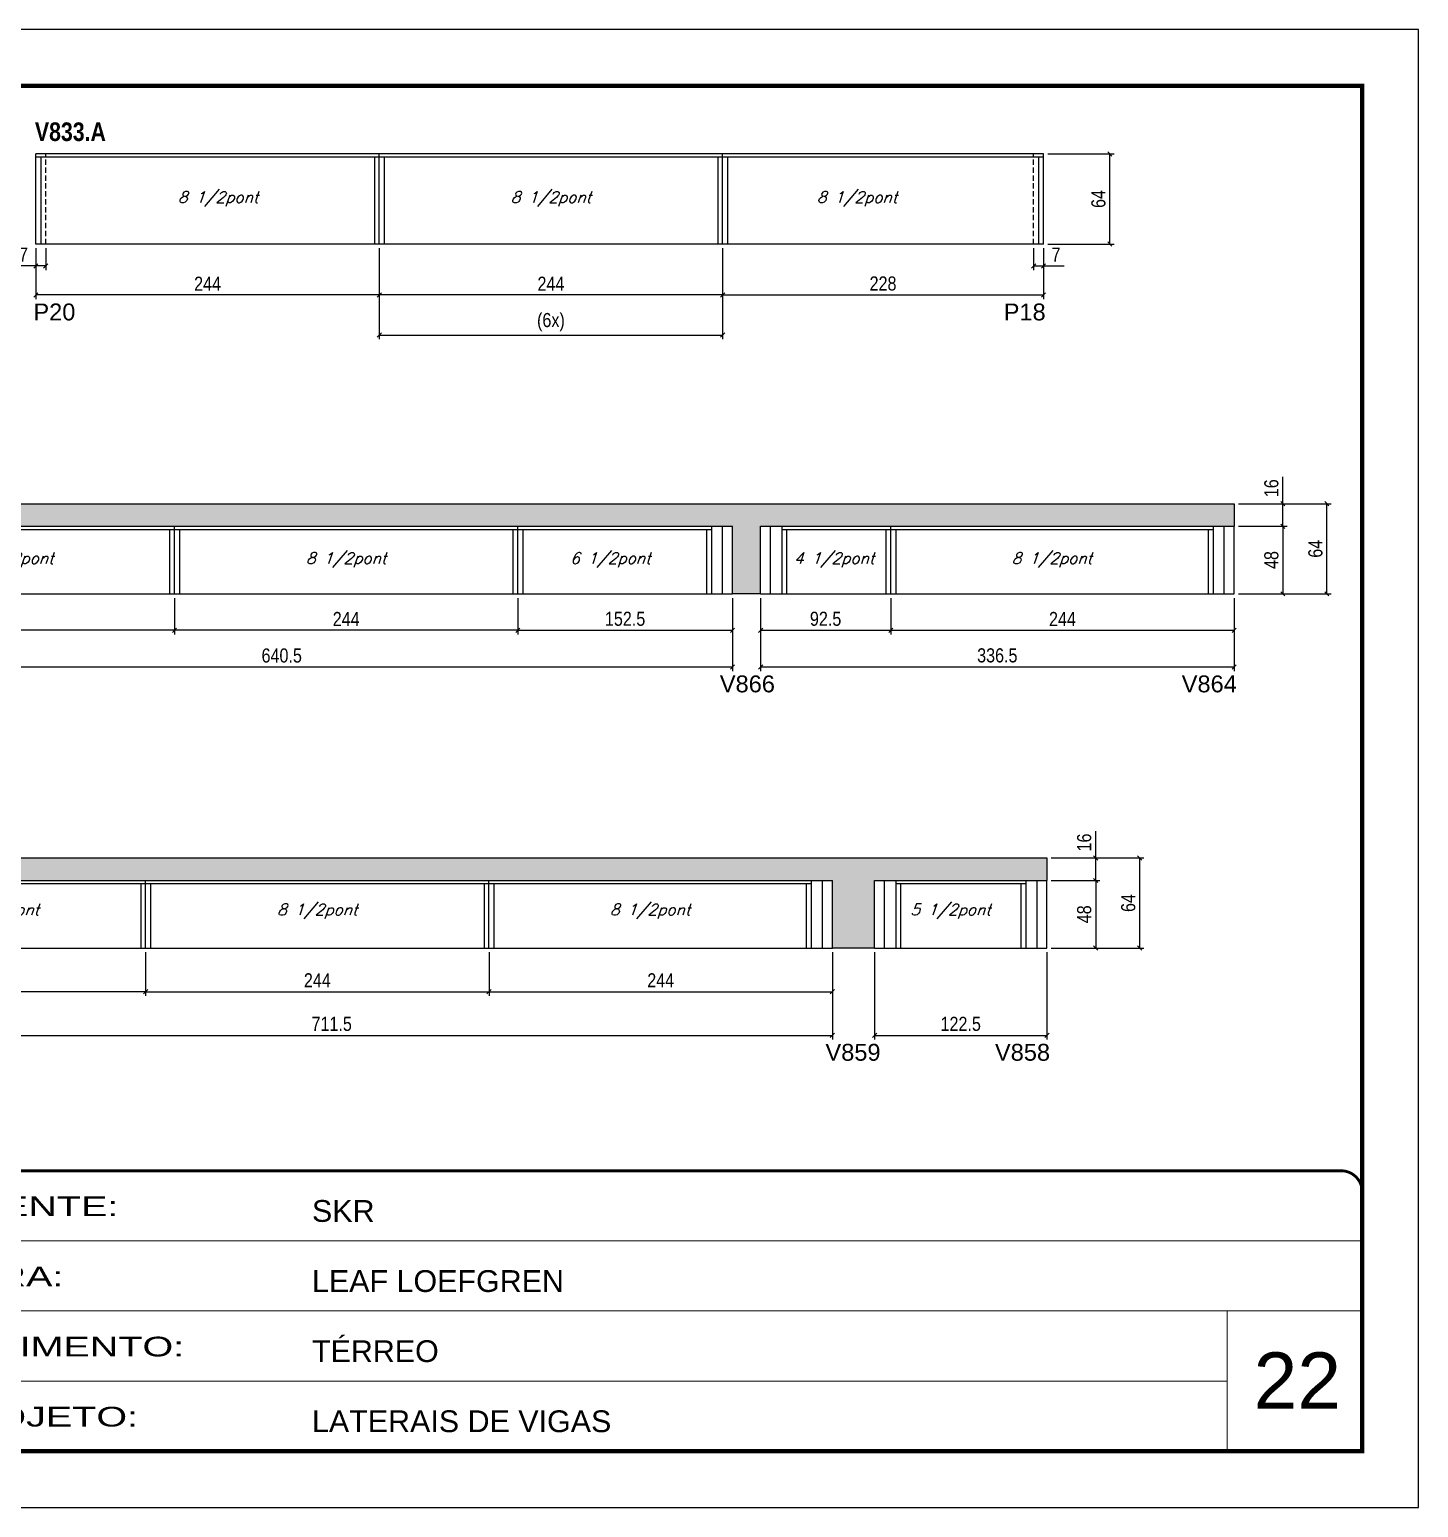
# Model space of a CAD drawing. Extents: x 3309 to 9590, y -2522 to 14608.
# Drawn here: x 5406 to 6393, y 7815 to 8865 of the extents above; entities that cross this region are included whole.
import ezdxf

# ---------------------------------------------------------------- set-up
doc = ezdxf.new("R2010")
doc.units = 0
for name, pattern in [('CONTINUO', [0]), ('DASHED', [0.75, 0.5, -0.25]), ('HIDDEN', [0.375, 0.25, -0.125])]:
    doc.linetypes.add(name, pattern=pattern)
for name, color, linetype in [('5', 5, 'Continuous'), ('COTA', 241, 'Continuous'), ('NOMENCLATURA', 7, 'Continuous'), ('Painéis', 200, 'Continuous'), ('SARR_2.2x7', 40, 'Continuous'), ('SARR_3.5x7', 81, 'Continuous'), ('texto', 7, 'Continuous')]:
    doc.layers.add(name, color=color, linetype=linetype)
for name, color, linetype, lineweight in [('CARIMBO', 255, 'Continuous', 9), ('Folhas', 255, 'Continuous', 9), ('SARRAFO DE PRESSAO', 251, 'DASHED', 9)]:
    doc.layers.add(name, color=color, linetype=linetype, lineweight=lineweight)
doc.layers.add('Laje_Perimetro', color=7, linetype='Continuous', plot=False)
doc.styles.add('ARIAL', font='arial.ttf')
doc.styles.add('COTA TECNICA', font='techl___.ttf', dxfattribs={"height": 10})
doc.styles.add('Romans', font='romans.shx')
doc.styles.get("Standard").update_dxf_attribs({"font": 'arial.ttf'})
doc.styles.add('TECNICA', font='techb___.ttf', dxfattribs={"height": 10})
doc.styles.add('Tecnologia', font='')
doc.styles.get('Tecnologia').set_extended_font_data('Forgotten Futurist')
doc.dimstyles.new('PAINEL', dxfattribs={"dimtxt": 10, "dimasz": 3, "dimexe": 3, "dimexo": 3, "dimgap": 3, "dimtad": 1, "dimdec": 1, "dimzin": 12, "dimdsep": 46, "dimtxsty": 'COTA TECNICA', "dimblk1": 'OBLIQUE', "dimblk2": 'OBLIQUE', "dimsah": 1, "dimcen": 0.9, "dimclrd": 4, "dimclre": 4, "dimclrt": 240, "dimadec": 1, "dimazin": 3, "dimtfac": 1, "dimtdec": 1, "dimtmove": 0, "dimatfit": 3, "dimfxl": 1, "dimtolj": 1, "dimtzin": 12, "dimarcsym": 0})

# ---------------------------------------------------------------- blocks, each defined once
blk = doc.blocks.new('9999999999')
at = {"color": 30, "linetype": 'CONTINUO'}
for p, q in [((98564.6, 34230.2), (98564.6, 34429.4)), ((98564.6, 34379.6), (99584, 34379.6)), ((98564.6, 34329.8), (99488, 34329.8)), ((99584, 34329.8), (99488, 34329.8)), ((99488, 34329.8), (99488, 34230.2)), ((98564.6, 34280), (99488, 34280))]:
    blk.add_line(p, q, dxfattribs=at)
at = {"color": 30, "linetype": 'CONTINUO', "const_width": 2}
blk.add_lwpolyline([(99584, 34230.2), (99584, 34414.4, 0.414214), (99569, 34429.4), (98229, 34429.4, 0.414214), (98214, 34414.4), (98214, 34245.2, 0.414214), (98229, 34230.2), (99584, 34230.2)], format="xyb", dxfattribs=at)
at = {"layer": 'Folhas'}
blk.add_lwpolyline([(98139, 34190.2), (99624, 34190.2), (99624, 35240.2), (98139, 35240.2)], close=True, dxfattribs=at)
at = {"layer": 'Folhas', "color": 30, "const_width": 3}
blk.add_lwpolyline([(98214, 34230.2), (99584, 34230.2), (99584, 35200.2), (98214, 35200.2)], close=True, dxfattribs=at)
at = {"color": 7, "linetype": 'Continuous', "ltscale": 5, "style": 'ARIAL'}
for s, height, p in [('SKR', 15.48, (98837.7, 34393.1)), ('LEAF LOEFGREN', 15.483, (98837.7, 34343.3)), ('TÉRREO', 15.48, (98837.7, 34293.5)), ('NOVA SISTEMAS CONSTRUTIVOS', 11.059, (98263.2, 34267.2)), ('LATERAIS DE VIGAS', 15.483, (98837.7, 34243.7))]:
    blk.add_text(s, height=height, dxfattribs=at).set_placement(p)
at = {"layer": 'Folhas', "color": 7, "style": 'Tecnologia', "width": 1.5}
for s, p in [('CLIENTE:', (98573.7, 34397.2)), ('OBRA:', (98573.7, 34347.3)), ('PAVIMENTO:', (98573.7, 34297.5)), ('PROJETO:', (98573.7, 34247.7))]:
    blk.add_text(s, height=14, dxfattribs=at).set_placement(p)
blk = doc.blocks.new('_Oblique')
at = {"color": 0, "linetype": 'ByBlock', "lineweight": -2}
blk.add_line((-0.5, -0.5), (0.5, 0.5), dxfattribs=at)
blk = doc.blocks.new('*D2093')
at = {"layer": 'COTA', "color": 4, "linetype": 'ByBlock', "lineweight": -2, "transparency": 16777216}
for p, q in [((5654.4, 8709.6), (5654.4, 8673.4)), ((5898.4, 8709.6), (5898.4, 8673.4)), ((5898.4, 8676.4), (5654.4, 8676.4))]:
    blk.add_line(p, q, dxfattribs=at)
at = {"layer": 'Defpoints', "color": 0, "linetype": 'ByBlock', "transparency": 16777216}
for p in [(5654.4, 8712.6), (5898.4, 8712.6), (5654.4, 8676.4)]:
    blk.add_point(p, dxfattribs=at)
at = {"layer": 'COTA', "color": 4, "linetype": 'ByBlock', "lineweight": -2, "transparency": 16777216, "xscale": 3, "yscale": 3, "zscale": 3, "rotation": 180}
blk.add_blockref('_Oblique', (5654.4, 8676.4), dxfattribs=at)
at = {"layer": 'COTA', "color": 4, "linetype": 'ByBlock', "lineweight": -2, "transparency": 16777216, "xscale": 3, "yscale": 3, "zscale": 3}
blk.add_blockref('_Oblique', (5898.4, 8676.4), dxfattribs=at)
at = {"layer": 'COTA', "color": 240, "linetype": 'ByBlock', "transparency": 16777216, "insert": (5776.4, 8684.4), "char_height": 10, "attachment_point": 5, "style": 'COTA TECNICA'}
blk.add_mtext('\\A1;244', dxfattribs=at)
blk = doc.blocks.new('*D2094')
at = {"layer": 'COTA', "color": 4, "linetype": 'ByBlock', "lineweight": -2, "transparency": 16777216}
for p, q in [((5410.4, 8709.6), (5410.4, 8673.4)), ((5654.4, 8709.6), (5654.4, 8673.4)), ((5654.4, 8676.4), (5410.4, 8676.4))]:
    blk.add_line(p, q, dxfattribs=at)
at = {"layer": 'Defpoints', "color": 0, "linetype": 'ByBlock', "transparency": 16777216}
for p in [(5410.4, 8712.6), (5654.4, 8712.6), (5410.4, 8676.4)]:
    blk.add_point(p, dxfattribs=at)
at = {"layer": 'COTA', "color": 4, "linetype": 'ByBlock', "lineweight": -2, "transparency": 16777216, "xscale": 3, "yscale": 3, "zscale": 3, "rotation": 180}
blk.add_blockref('_Oblique', (5410.4, 8676.4), dxfattribs=at)
at = {"layer": 'COTA', "color": 4, "linetype": 'ByBlock', "lineweight": -2, "transparency": 16777216, "xscale": 3, "yscale": 3, "zscale": 3}
blk.add_blockref('_Oblique', (5654.4, 8676.4), dxfattribs=at)
at = {"layer": 'COTA', "color": 240, "linetype": 'ByBlock', "transparency": 16777216, "insert": (5532.4, 8684.4), "char_height": 10, "attachment_point": 5, "style": 'COTA TECNICA'}
blk.add_mtext('\\A1;244', dxfattribs=at)
blk = doc.blocks.new('*D2095')
at = {"layer": 'COTA', "color": 4, "lineweight": -2, "transparency": 16777216}
for p, q in [((5898.4, 8709.6), (5898.4, 8673.4)), ((6126.4, 8709.6), (6126.4, 8673.4)), ((5898.4, 8676.4), (6126.4, 8676.4))]:
    blk.add_line(p, q, dxfattribs=at)
at = {"layer": 'Defpoints', "color": 0, "transparency": 16777216}
for p in [(5898.4, 8712.6), (6126.4, 8712.6), (6126.4, 8676.4)]:
    blk.add_point(p, dxfattribs=at)
at = {"layer": 'COTA', "color": 4, "lineweight": -2, "transparency": 16777216, "xscale": 3, "yscale": 3, "zscale": 3, "rotation": 180}
blk.add_blockref('_Oblique', (5898.4, 8676.4), dxfattribs=at)
at = {"layer": 'COTA', "color": 4, "lineweight": -2, "transparency": 16777216, "xscale": 3, "yscale": 3, "zscale": 3}
blk.add_blockref('_Oblique', (6126.4, 8676.4), dxfattribs=at)
at = {"layer": 'COTA', "color": 240, "transparency": 16777216, "insert": (6012.4, 8684.5), "char_height": 10, "attachment_point": 5, "style": 'COTA TECNICA'}
blk.add_mtext('\\A1;228', dxfattribs=at)
blk = doc.blocks.new('*D2096')
at = {"layer": 'COTA', "color": 4, "lineweight": -2, "transparency": 16777216}
for p, q in [((6129.4, 8776.6), (6176.6, 8776.6)), ((6173.6, 8712.6), (6173.6, 8776.6)), ((6129.4, 8712.6), (6176.6, 8712.6))]:
    blk.add_line(p, q, dxfattribs=at)
at = {"layer": 'Defpoints', "color": 0, "transparency": 16777216}
for p in [(6126.4, 8776.6), (6173.6, 8776.6), (6126.4, 8712.6)]:
    blk.add_point(p, dxfattribs=at)
at = {"layer": 'COTA', "color": 4, "lineweight": -2, "transparency": 16777216, "xscale": 3, "yscale": 3, "zscale": 3}
for p, rotation in [((6173.6, 8776.6), 90), ((6173.6, 8712.6), 270)]:
    blk.add_blockref('_Oblique', p, dxfattribs=dict(at, rotation=rotation))
at = {"layer": 'COTA', "color": 240, "transparency": 16777216, "insert": (6165.5, 8744.6), "char_height": 10, "attachment_point": 5, "rotation": 90, "style": 'COTA TECNICA'}
blk.add_mtext('\\A1;64', dxfattribs=at)
blk = doc.blocks.new('*D2097')
at = {"layer": 'COTA', "color": 4, "lineweight": -2, "transparency": 16777216}
for p, q in [((5654.4, 8709.6), (5654.4, 8644.9)), ((5898.4, 8709.6), (5898.4, 8644.9)), ((5654.4, 8647.9), (5898.4, 8647.9))]:
    blk.add_line(p, q, dxfattribs=at)
at = {"layer": 'Defpoints', "color": 0, "transparency": 16777216}
for p in [(5654.4, 8712.6), (5898.4, 8712.6), (5898.4, 8647.9)]:
    blk.add_point(p, dxfattribs=at)
at = {"layer": 'COTA', "color": 4, "lineweight": -2, "transparency": 16777216, "xscale": 3, "yscale": 3, "zscale": 3, "rotation": 180}
blk.add_blockref('_Oblique', (5654.4, 8647.9), dxfattribs=at)
at = {"layer": 'COTA', "color": 4, "lineweight": -2, "transparency": 16777216, "xscale": 3, "yscale": 3, "zscale": 3}
blk.add_blockref('_Oblique', (5898.4, 8647.9), dxfattribs=at)
at = {"layer": 'COTA', "color": 240, "transparency": 16777216, "insert": (5776.4, 8657.1), "char_height": 10, "attachment_point": 5, "style": 'COTA TECNICA'}
blk.add_mtext('\\A1;(6x)', dxfattribs=at)
blk = doc.blocks.new('*D2099')
at = {"layer": 'COTA', "color": 4, "linetype": 'ByBlock', "lineweight": -2, "transparency": 16777216}
for p, q in [((5925.4, 8461.1), (5925.4, 8435.2)), ((6017.9, 8461.1), (6017.9, 8435.2)), ((5925.4, 8438.2), (6017.9, 8438.2))]:
    blk.add_line(p, q, dxfattribs=at)
at = {"layer": 'Defpoints', "color": 0, "linetype": 'ByBlock', "transparency": 16777216}
for p in [(5925.4, 8464.1), (6017.9, 8464.1), (6017.9, 8438.2)]:
    blk.add_point(p, dxfattribs=at)
at = {"layer": 'COTA', "color": 4, "linetype": 'ByBlock', "lineweight": -2, "transparency": 16777216, "xscale": 3, "yscale": 3, "zscale": 3, "rotation": 180}
blk.add_blockref('_Oblique', (5925.4, 8438.2), dxfattribs=at)
at = {"layer": 'COTA', "color": 4, "linetype": 'ByBlock', "lineweight": -2, "transparency": 16777216, "xscale": 3, "yscale": 3, "zscale": 3}
blk.add_blockref('_Oblique', (6017.9, 8438.2), dxfattribs=at)
at = {"layer": 'COTA', "color": 240, "linetype": 'ByBlock', "transparency": 16777216, "insert": (5971.6, 8446.3), "char_height": 10, "attachment_point": 5, "style": 'COTA TECNICA'}
blk.add_mtext('\\A1;92.5', dxfattribs=at)
blk = doc.blocks.new('*D2100')
at = {"layer": 'COTA', "color": 4, "linetype": 'ByBlock', "lineweight": -2, "transparency": 16777216}
for p, q in [((6017.9, 8461.1), (6017.9, 8435.2)), ((6261.9, 8461.1), (6261.9, 8435.2)), ((6017.9, 8438.2), (6261.9, 8438.2))]:
    blk.add_line(p, q, dxfattribs=at)
at = {"layer": 'Defpoints', "color": 0, "linetype": 'ByBlock', "transparency": 16777216}
for p in [(6017.9, 8464.1), (6261.9, 8464.1), (6261.9, 8438.2)]:
    blk.add_point(p, dxfattribs=at)
at = {"layer": 'COTA', "color": 4, "linetype": 'ByBlock', "lineweight": -2, "transparency": 16777216, "xscale": 3, "yscale": 3, "zscale": 3, "rotation": 180}
blk.add_blockref('_Oblique', (6017.9, 8438.2), dxfattribs=at)
at = {"layer": 'COTA', "color": 4, "linetype": 'ByBlock', "lineweight": -2, "transparency": 16777216, "xscale": 3, "yscale": 3, "zscale": 3}
blk.add_blockref('_Oblique', (6261.9, 8438.2), dxfattribs=at)
at = {"layer": 'COTA', "color": 240, "linetype": 'ByBlock', "transparency": 16777216, "insert": (6139.9, 8446.2), "char_height": 10, "attachment_point": 5, "style": 'COTA TECNICA'}
blk.add_mtext('\\A1;244', dxfattribs=at)
blk = doc.blocks.new('*D2110')
at = {"layer": 'COTA', "color": 4, "linetype": 'ByBlock', "lineweight": -2, "transparency": 16777216}
for p, q in [((5925.4, 8461.1), (5925.4, 8409.1)), ((6261.9, 8461.1), (6261.9, 8409.1)), ((5925.4, 8412.1), (6261.9, 8412.1))]:
    blk.add_line(p, q, dxfattribs=at)
at = {"layer": 'Defpoints', "color": 0, "linetype": 'ByBlock', "transparency": 16777216}
for p in [(5925.4, 8464.1), (6261.9, 8464.1), (6261.9, 8412.1)]:
    blk.add_point(p, dxfattribs=at)
at = {"layer": 'COTA', "color": 4, "linetype": 'ByBlock', "lineweight": -2, "transparency": 16777216, "xscale": 3, "yscale": 3, "zscale": 3, "rotation": 180}
blk.add_blockref('_Oblique', (5925.4, 8412.1), dxfattribs=at)
at = {"layer": 'COTA', "color": 4, "linetype": 'ByBlock', "lineweight": -2, "transparency": 16777216, "xscale": 3, "yscale": 3, "zscale": 3}
blk.add_blockref('_Oblique', (6261.9, 8412.1), dxfattribs=at)
at = {"layer": 'COTA', "color": 240, "linetype": 'ByBlock', "transparency": 16777216, "insert": (6093.6, 8420.3), "char_height": 10, "attachment_point": 5, "style": 'COTA TECNICA'}
blk.add_mtext('\\A1;336.5', dxfattribs=at)
blk = doc.blocks.new('*D2101')
at = {"layer": 'COTA', "color": 4, "linetype": 'ByBlock', "lineweight": -2, "transparency": 16777216}
for p, q in [((5752.9, 8461.1), (5752.9, 8435.2)), ((5905.4, 8461.1), (5905.4, 8435.2)), ((5752.9, 8438.2), (5905.4, 8438.2))]:
    blk.add_line(p, q, dxfattribs=at)
at = {"layer": 'Defpoints', "color": 0, "linetype": 'ByBlock', "transparency": 16777216}
for p in [(5752.9, 8464.1), (5905.4, 8464.1), (5905.4, 8438.2)]:
    blk.add_point(p, dxfattribs=at)
at = {"layer": 'COTA', "color": 4, "linetype": 'ByBlock', "lineweight": -2, "transparency": 16777216, "xscale": 3, "yscale": 3, "zscale": 3, "rotation": 180}
blk.add_blockref('_Oblique', (5752.9, 8438.2), dxfattribs=at)
at = {"layer": 'COTA', "color": 4, "linetype": 'ByBlock', "lineweight": -2, "transparency": 16777216, "xscale": 3, "yscale": 3, "zscale": 3}
blk.add_blockref('_Oblique', (5905.4, 8438.2), dxfattribs=at)
at = {"layer": 'COTA', "color": 240, "linetype": 'ByBlock', "transparency": 16777216, "insert": (5829.1, 8446.3), "char_height": 10, "attachment_point": 5, "style": 'COTA TECNICA'}
blk.add_mtext('\\A1;152.5', dxfattribs=at)
blk = doc.blocks.new('*D2105')
at = {"layer": 'COTA', "color": 4, "linetype": 'ByBlock', "lineweight": -2, "transparency": 16777216}
for p, q in [((5264.9, 8461.1), (5264.9, 8409.1)), ((5905.4, 8461.1), (5905.4, 8409.1)), ((5264.9, 8412.1), (5905.4, 8412.1))]:
    blk.add_line(p, q, dxfattribs=at)
at = {"layer": 'Defpoints', "color": 0, "linetype": 'ByBlock', "transparency": 16777216}
for p in [(5264.9, 8464.1), (5905.4, 8464.1), (5905.4, 8412.1)]:
    blk.add_point(p, dxfattribs=at)
at = {"layer": 'COTA', "color": 4, "linetype": 'ByBlock', "lineweight": -2, "transparency": 16777216, "xscale": 3, "yscale": 3, "zscale": 3, "rotation": 180}
blk.add_blockref('_Oblique', (5264.9, 8412.1), dxfattribs=at)
at = {"layer": 'COTA', "color": 4, "linetype": 'ByBlock', "lineweight": -2, "transparency": 16777216, "xscale": 3, "yscale": 3, "zscale": 3}
blk.add_blockref('_Oblique', (5905.4, 8412.1), dxfattribs=at)
at = {"layer": 'COTA', "color": 240, "linetype": 'ByBlock', "transparency": 16777216, "insert": (5585.1, 8420.2), "char_height": 10, "attachment_point": 5, "style": 'COTA TECNICA'}
blk.add_mtext('\\A1;640.5', dxfattribs=at)
blk = doc.blocks.new('*D2098')
at = {"layer": 'COTA', "color": 4, "lineweight": -2, "transparency": 16777216}
for p, q in [((5508.9, 8461.1), (5508.9, 8435.2)), ((5752.9, 8461.1), (5752.9, 8435.2)), ((5752.9, 8438.2), (5508.9, 8438.2))]:
    blk.add_line(p, q, dxfattribs=at)
at = {"layer": 'Defpoints', "color": 0, "transparency": 16777216}
for p in [(5508.9, 8464.1, 0), (5752.9, 8464.1, 0), (5508.9, 8438.2)]:
    blk.add_point(p, dxfattribs=at)
at = {"layer": 'COTA', "color": 4, "lineweight": -2, "transparency": 16777216, "xscale": 3, "yscale": 3, "zscale": 3, "rotation": 180}
blk.add_blockref('_Oblique', (5508.9, 8438.2), dxfattribs=at)
at = {"layer": 'COTA', "color": 4, "lineweight": -2, "transparency": 16777216, "xscale": 3, "yscale": 3, "zscale": 3}
blk.add_blockref('_Oblique', (5752.9, 8438.2), dxfattribs=at)
at = {"layer": 'COTA', "color": 240, "transparency": 16777216, "insert": (5630.9, 8446.2), "char_height": 10, "attachment_point": 5, "style": 'COTA TECNICA'}
blk.add_mtext('\\A1;244', dxfattribs=at)
blk = doc.blocks.new('*D2106')
at = {"layer": 'COTA', "color": 4, "lineweight": -2, "transparency": 16777216}
for p, q in [((5264.9, 8461.1), (5264.9, 8435.2)), ((5508.9, 8461.1), (5508.9, 8435.2)), ((5508.9, 8438.2), (5264.9, 8438.2))]:
    blk.add_line(p, q, dxfattribs=at)
at = {"layer": 'Defpoints', "color": 0, "transparency": 16777216}
for p in [(5264.9, 8464.1, 0), (5508.9, 8464.1, 0), (5264.9, 8438.2)]:
    blk.add_point(p, dxfattribs=at)
at = {"layer": 'COTA', "color": 4, "lineweight": -2, "transparency": 16777216, "xscale": 3, "yscale": 3, "zscale": 3, "rotation": 180}
blk.add_blockref('_Oblique', (5264.9, 8438.2), dxfattribs=at)
at = {"layer": 'COTA', "color": 4, "lineweight": -2, "transparency": 16777216, "xscale": 3, "yscale": 3, "zscale": 3}
blk.add_blockref('_Oblique', (5508.9, 8438.2), dxfattribs=at)
at = {"layer": 'COTA', "color": 240, "transparency": 16777216, "insert": (5386.9, 8446.2), "char_height": 10, "attachment_point": 5, "style": 'COTA TECNICA'}
blk.add_mtext('\\A1;244', dxfattribs=at)
blk = doc.blocks.new('*D2111')
at = {"layer": 'COTA', "color": 4, "linetype": 'ByBlock', "lineweight": -2, "transparency": 16777216}
for p, q in [((6006.4, 8209.4), (6006.4, 8147.4)), ((6128.9, 8209.4), (6128.9, 8147.4)), ((6006.4, 8150.4), (6128.9, 8150.4))]:
    blk.add_line(p, q, dxfattribs=at)
at = {"layer": 'Defpoints', "color": 0, "linetype": 'ByBlock', "transparency": 16777216}
for p in [(6006.4, 8212.4), (6128.9, 8212.4), (6128.9, 8150.4)]:
    blk.add_point(p, dxfattribs=at)
at = {"layer": 'COTA', "color": 4, "linetype": 'ByBlock', "lineweight": -2, "transparency": 16777216, "xscale": 3, "yscale": 3, "zscale": 3, "rotation": 180}
blk.add_blockref('_Oblique', (6006.4, 8150.4), dxfattribs=at)
at = {"layer": 'COTA', "color": 4, "linetype": 'ByBlock', "lineweight": -2, "transparency": 16777216, "xscale": 3, "yscale": 3, "zscale": 3}
blk.add_blockref('_Oblique', (6128.9, 8150.4), dxfattribs=at)
at = {"layer": 'COTA', "color": 240, "linetype": 'ByBlock', "transparency": 16777216, "insert": (6067.6, 8158.5), "char_height": 10, "attachment_point": 5, "style": 'COTA TECNICA'}
blk.add_mtext('\\A1;122.5', dxfattribs=at)
blk = doc.blocks.new('*D2102')
at = {"layer": 'COTA', "color": 4, "linetype": 'ByBlock', "lineweight": -2, "transparency": 16777216}
for p, q in [((5488.4, 8209.4), (5488.4, 8178.4)), ((5732.4, 8209.4), (5732.4, 8178.4)), ((5488.4, 8181.4), (5732.4, 8181.4))]:
    blk.add_line(p, q, dxfattribs=at)
at = {"layer": 'Defpoints', "color": 0, "linetype": 'ByBlock', "transparency": 16777216}
for p in [(5488.4, 8212.4), (5732.4, 8212.4), (5732.4, 8181.4)]:
    blk.add_point(p, dxfattribs=at)
at = {"layer": 'COTA', "color": 4, "linetype": 'ByBlock', "lineweight": -2, "transparency": 16777216, "xscale": 3, "yscale": 3, "zscale": 3, "rotation": 180}
blk.add_blockref('_Oblique', (5488.4, 8181.4), dxfattribs=at)
at = {"layer": 'COTA', "color": 4, "linetype": 'ByBlock', "lineweight": -2, "transparency": 16777216, "xscale": 3, "yscale": 3, "zscale": 3}
blk.add_blockref('_Oblique', (5732.4, 8181.4), dxfattribs=at)
at = {"layer": 'COTA', "color": 240, "linetype": 'ByBlock', "transparency": 16777216, "insert": (5610.4, 8189.5), "char_height": 10, "attachment_point": 5, "style": 'COTA TECNICA'}
blk.add_mtext('\\A1;244', dxfattribs=at)
blk = doc.blocks.new('*D2103')
at = {"layer": 'COTA', "color": 4, "linetype": 'ByBlock', "lineweight": -2, "transparency": 16777216}
for p, q in [((5732.4, 8209.4), (5732.4, 8178.4)), ((5976.4, 8209.4), (5976.4, 8178.4)), ((5732.4, 8181.4), (5976.4, 8181.4))]:
    blk.add_line(p, q, dxfattribs=at)
at = {"layer": 'Defpoints', "color": 0, "linetype": 'ByBlock', "transparency": 16777216}
for p in [(5732.4, 8212.4), (5976.4, 8212.4), (5976.4, 8181.4)]:
    blk.add_point(p, dxfattribs=at)
at = {"layer": 'COTA', "color": 4, "linetype": 'ByBlock', "lineweight": -2, "transparency": 16777216, "xscale": 3, "yscale": 3, "zscale": 3, "rotation": 180}
blk.add_blockref('_Oblique', (5732.4, 8181.4), dxfattribs=at)
at = {"layer": 'COTA', "color": 4, "linetype": 'ByBlock', "lineweight": -2, "transparency": 16777216, "xscale": 3, "yscale": 3, "zscale": 3}
blk.add_blockref('_Oblique', (5976.4, 8181.4), dxfattribs=at)
at = {"layer": 'COTA', "color": 240, "linetype": 'ByBlock', "transparency": 16777216, "insert": (5854.4, 8189.5), "char_height": 10, "attachment_point": 5, "style": 'COTA TECNICA'}
blk.add_mtext('\\A1;244', dxfattribs=at)
blk = doc.blocks.new('*D2112')
at = {"layer": 'COTA', "color": 4, "linetype": 'ByBlock', "lineweight": -2, "transparency": 16777216}
for p, q in [((5264.9, 8209.4), (5264.9, 8147.4)), ((5976.4, 8209.4), (5976.4, 8147.4)), ((5264.9, 8150.4), (5976.4, 8150.4))]:
    blk.add_line(p, q, dxfattribs=at)
at = {"layer": 'Defpoints', "color": 0, "linetype": 'ByBlock', "transparency": 16777216}
for p in [(5264.9, 8212.4), (5976.4, 8212.4), (5976.4, 8150.4)]:
    blk.add_point(p, dxfattribs=at)
at = {"layer": 'COTA', "color": 4, "linetype": 'ByBlock', "lineweight": -2, "transparency": 16777216, "xscale": 3, "yscale": 3, "zscale": 3, "rotation": 180}
blk.add_blockref('_Oblique', (5264.9, 8150.4), dxfattribs=at)
at = {"layer": 'COTA', "color": 4, "linetype": 'ByBlock', "lineweight": -2, "transparency": 16777216, "xscale": 3, "yscale": 3, "zscale": 3}
blk.add_blockref('_Oblique', (5976.4, 8150.4), dxfattribs=at)
at = {"layer": 'COTA', "color": 240, "linetype": 'ByBlock', "transparency": 16777216, "insert": (5620.6, 8158.5), "char_height": 10, "attachment_point": 5, "style": 'COTA TECNICA'}
blk.add_mtext('\\A1;711.5', dxfattribs=at)
blk = doc.blocks.new('*D2104')
at = {"layer": 'COTA', "color": 4, "lineweight": -2, "transparency": 16777216}
for p, q in [((5264.9, 8209.4), (5264.9, 8178.4)), ((5488.4, 8209.4), (5488.4, 8178.4)), ((5488.4, 8181.4), (5264.9, 8181.4))]:
    blk.add_line(p, q, dxfattribs=at)
at = {"layer": 'Defpoints', "color": 0, "transparency": 16777216}
for p in [(5264.9, 8212.4, 0), (5488.4, 8212.4, 0), (5264.9, 8181.4)]:
    blk.add_point(p, dxfattribs=at)
at = {"layer": 'COTA', "color": 4, "lineweight": -2, "transparency": 16777216, "xscale": 3, "yscale": 3, "zscale": 3, "rotation": 180}
blk.add_blockref('_Oblique', (5264.9, 8181.4), dxfattribs=at)
at = {"layer": 'COTA', "color": 4, "lineweight": -2, "transparency": 16777216, "xscale": 3, "yscale": 3, "zscale": 3}
blk.add_blockref('_Oblique', (5488.4, 8181.4), dxfattribs=at)
at = {"layer": 'COTA', "color": 240, "transparency": 16777216, "insert": (5376.6, 8189.6), "char_height": 10, "attachment_point": 5, "style": 'COTA TECNICA'}
blk.add_mtext('\\A1;223.5', dxfattribs=at)
blk = doc.blocks.new('*D2107')
at = {"layer": 'COTA', "color": 4, "lineweight": -2, "transparency": 16777216}
for p, q in [((6131.9, 8260.4), (6166.5, 8260.4)), ((6163.5, 8260.4), (6163.5, 8212.4)), ((6131.9, 8212.4), (6166.5, 8212.4))]:
    blk.add_line(p, q, dxfattribs=at)
at = {"layer": 'Defpoints', "color": 0, "transparency": 16777216}
for p in [(6128.9, 8260.4, 0), (6128.9, 8212.4, 0), (6163.5, 8212.4)]:
    blk.add_point(p, dxfattribs=at)
at = {"layer": 'COTA', "color": 4, "lineweight": -2, "transparency": 16777216, "xscale": 3, "yscale": 3, "zscale": 3}
for p, rotation in [((6163.5, 8260.4), 90), ((6163.5, 8212.4), 270)]:
    blk.add_blockref('_Oblique', p, dxfattribs=dict(at, rotation=rotation))
at = {"layer": 'COTA', "color": 240, "transparency": 16777216, "insert": (6155.4, 8236.4), "char_height": 10, "attachment_point": 5, "rotation": 90, "style": 'COTA TECNICA'}
blk.add_mtext('\\A1;48', dxfattribs=at)
blk = doc.blocks.new('*D2108')
at = {"layer": 'COTA', "color": 4, "lineweight": -2, "transparency": 16777216}
for p, q in [((6131.9, 8276.4), (6197.8, 8276.4)), ((6194.8, 8212.4), (6194.8, 8276.4)), ((6131.9, 8212.4), (6197.8, 8212.4))]:
    blk.add_line(p, q, dxfattribs=at)
at = {"layer": 'Defpoints', "color": 0, "transparency": 16777216}
for p in [(6128.9, 8276.4), (6194.8, 8276.4), (6128.9, 8212.4)]:
    blk.add_point(p, dxfattribs=at)
at = {"layer": 'COTA', "color": 4, "lineweight": -2, "transparency": 16777216, "xscale": 3, "yscale": 3, "zscale": 3}
for p, rotation in [((6194.8, 8276.4), 90), ((6194.8, 8212.4), 270)]:
    blk.add_blockref('_Oblique', p, dxfattribs=dict(at, rotation=rotation))
at = {"layer": 'COTA', "color": 240, "transparency": 16777216, "insert": (6186.7, 8244.4), "char_height": 10, "attachment_point": 5, "rotation": 90, "style": 'COTA TECNICA'}
blk.add_mtext('\\A1;64', dxfattribs=at)
blk = doc.blocks.new('*D2109')
at = {"layer": 'COTA', "color": 4, "lineweight": -2, "transparency": 16777216}
for p, q in [((6163.5, 8276.4), (6163.5, 8295.4)), ((6131.9, 8276.4), (6166.5, 8276.4)), ((6163.5, 8260.4), (6163.5, 8276.4)), ((6131.9, 8260.4), (6166.5, 8260.4))]:
    blk.add_line(p, q, dxfattribs=at)
at = {"layer": 'Defpoints', "color": 0, "transparency": 16777216}
for p in [(6128.9, 8276.4), (6163.5, 8276.4), (6128.9, 8260.4)]:
    blk.add_point(p, dxfattribs=at)
at = {"layer": 'COTA', "color": 4, "lineweight": -2, "transparency": 16777216, "xscale": 3, "yscale": 3, "zscale": 3}
for p, rotation in [((6163.5, 8276.4), 90), ((6163.5, 8260.4), 270)]:
    blk.add_blockref('_Oblique', p, dxfattribs=dict(at, rotation=rotation))
at = {"layer": 'COTA', "color": 240, "transparency": 16777216, "insert": (6155.4, 8287.4), "char_height": 10, "attachment_point": 5, "rotation": 90, "style": 'COTA TECNICA'}
blk.add_mtext('\\A1;16', dxfattribs=at)
blk = doc.blocks.new('*D2113')
at = {"layer": 'COTA', "color": 4, "lineweight": -2, "transparency": 16777216}
for p, q in [((6264.9, 8512.1), (6299.5, 8512.1)), ((6296.5, 8512.1), (6296.5, 8464.1)), ((6264.9, 8464.1), (6299.5, 8464.1))]:
    blk.add_line(p, q, dxfattribs=at)
at = {"layer": 'Defpoints', "color": 0, "transparency": 16777216}
for p in [(6261.9, 8512.1, 0), (6261.9, 8464.1, 0), (6296.5, 8464.1)]:
    blk.add_point(p, dxfattribs=at)
at = {"layer": 'COTA', "color": 4, "lineweight": -2, "transparency": 16777216, "xscale": 3, "yscale": 3, "zscale": 3}
for p, rotation in [((6296.5, 8512.1), 90), ((6296.5, 8464.1), 270)]:
    blk.add_blockref('_Oblique', p, dxfattribs=dict(at, rotation=rotation))
at = {"layer": 'COTA', "color": 240, "transparency": 16777216, "insert": (6288.4, 8488.1), "char_height": 10, "attachment_point": 5, "rotation": 90, "style": 'COTA TECNICA'}
blk.add_mtext('\\A1;48', dxfattribs=at)
blk = doc.blocks.new('*D2114')
at = {"layer": 'COTA', "color": 4, "lineweight": -2, "transparency": 16777216}
for p, q in [((6264.9, 8528.1), (6330.8, 8528.1)), ((6327.8, 8464.1), (6327.8, 8528.1)), ((6264.9, 8464.1), (6330.8, 8464.1))]:
    blk.add_line(p, q, dxfattribs=at)
at = {"layer": 'Defpoints', "color": 0, "transparency": 16777216}
for p in [(6261.9, 8528.1), (6327.8, 8528.1), (6261.9, 8464.1)]:
    blk.add_point(p, dxfattribs=at)
at = {"layer": 'COTA', "color": 4, "lineweight": -2, "transparency": 16777216, "xscale": 3, "yscale": 3, "zscale": 3}
for p, rotation in [((6327.8, 8528.1), 90), ((6327.8, 8464.1), 270)]:
    blk.add_blockref('_Oblique', p, dxfattribs=dict(at, rotation=rotation))
at = {"layer": 'COTA', "color": 240, "transparency": 16777216, "insert": (6319.7, 8496.1), "char_height": 10, "attachment_point": 5, "rotation": 90, "style": 'COTA TECNICA'}
blk.add_mtext('\\A1;64', dxfattribs=at)
blk = doc.blocks.new('*D2115')
at = {"layer": 'COTA', "color": 4, "lineweight": -2, "transparency": 16777216}
for p, q in [((6296.5, 8528.1), (6296.5, 8547.1)), ((6264.9, 8528.1), (6299.5, 8528.1)), ((6296.5, 8512.1), (6296.5, 8528.1)), ((6264.9, 8512.1), (6299.5, 8512.1))]:
    blk.add_line(p, q, dxfattribs=at)
at = {"layer": 'Defpoints', "color": 0, "transparency": 16777216}
for p in [(6261.9, 8528.1), (6296.5, 8528.1), (6261.9, 8512.1)]:
    blk.add_point(p, dxfattribs=at)
at = {"layer": 'COTA', "color": 4, "lineweight": -2, "transparency": 16777216, "xscale": 3, "yscale": 3, "zscale": 3}
for p, rotation in [((6296.5, 8528.1), 90), ((6296.5, 8512.1), 270)]:
    blk.add_blockref('_Oblique', p, dxfattribs=dict(at, rotation=rotation))
at = {"layer": 'COTA', "color": 240, "transparency": 16777216, "insert": (6288.4, 8539.1), "char_height": 10, "attachment_point": 5, "rotation": 90, "style": 'COTA TECNICA'}
blk.add_mtext('\\A1;16', dxfattribs=at)
blk = doc.blocks.new('*D2374')
at = {"layer": 'COTA', "color": 4, "lineweight": -2, "transparency": 16777216}
for p, q in [((5410.4, 8709.6), (5410.4, 8694)), ((5417.4, 8709.6), (5417.4, 8694)), ((5410.4, 8697), (5395.7, 8697)), ((5417.4, 8697), (5410.4, 8697))]:
    blk.add_line(p, q, dxfattribs=at)
at = {"layer": 'Defpoints', "color": 0, "transparency": 16777216}
for p in [(5410.4, 8712.6), (5417.4, 8712.6), (5410.4, 8697)]:
    blk.add_point(p, dxfattribs=at)
at = {"layer": 'COTA', "color": 4, "lineweight": -2, "transparency": 16777216, "xscale": 3, "yscale": 3, "zscale": 3, "rotation": 180}
blk.add_blockref('_Oblique', (5410.4, 8697), dxfattribs=at)
at = {"layer": 'COTA', "color": 4, "lineweight": -2, "transparency": 16777216, "xscale": 3, "yscale": 3, "zscale": 3}
blk.add_blockref('_Oblique', (5417.4, 8697), dxfattribs=at)
at = {"layer": 'COTA', "color": 240, "transparency": 16777216, "insert": (5401.6, 8705.1), "char_height": 10, "attachment_point": 5, "style": 'COTA TECNICA'}
blk.add_mtext('\\A1;7', dxfattribs=at)
blk = doc.blocks.new('*D2375')
at = {"layer": 'COTA', "color": 4, "lineweight": -2, "transparency": 16777216}
for p, q in [((6119.4, 8709.6), (6119.4, 8694)), ((6126.4, 8709.6), (6126.4, 8694)), ((6119.4, 8697), (6126.4, 8697)), ((6126.4, 8697), (6141.2, 8697))]:
    blk.add_line(p, q, dxfattribs=at)
at = {"layer": 'Defpoints', "color": 0, "transparency": 16777216}
for p in [(6119.4, 8712.6), (6126.4, 8712.6), (6126.4, 8697)]:
    blk.add_point(p, dxfattribs=at)
at = {"layer": 'COTA', "color": 4, "lineweight": -2, "transparency": 16777216, "xscale": 3, "yscale": 3, "zscale": 3, "rotation": 180}
blk.add_blockref('_Oblique', (6119.4, 8697), dxfattribs=at)
at = {"layer": 'COTA', "color": 4, "lineweight": -2, "transparency": 16777216, "xscale": 3, "yscale": 3, "zscale": 3}
blk.add_blockref('_Oblique', (6126.4, 8697), dxfattribs=at)
at = {"layer": 'COTA', "color": 240, "transparency": 16777216, "insert": (6135.3, 8705.1), "char_height": 10, "attachment_point": 5, "style": 'COTA TECNICA'}
blk.add_mtext('\\A1;7', dxfattribs=at)

msp = doc.modelspace()

# ---------------------------------------------------------------- hatches: boundary and pattern name
at = {"layer": 'COTA'}
h = msp.add_hatch(dxfattribs=at)
h.set_pattern_fill('AR-CONC', color=256, scale=0.03)
h.set_pattern_definition([(50, (1523.487, -40.331), (5.46554, -0.4781726), [0.5715, -6.2865]), (355, (1523.487, -40.331), (-1.0573026, 5.7317054), [0.4572, -5.0292175]), (100.451445, (1523.9426, -40.371), (4.4082374, 5.2535326), [0.4857003, -5.3427073]), (46.1842, (1523.487, -38.807), (8.132371, -1.26127), [0.85725, -9.42975]), (96.63556, (1524.165, -38.912), (7.122124, 7.422784), [0.728551, -8.014068]), (351.18415, (1523.487, -38.807), (7.122124, 7.422784), [0.685799, -7.543792]), (21, (1524.249, -39.188), (4.5484317, -3.067956), [0.5715, -6.2865]), (326, (1524.249, -39.188), (1.854061, 5.525639), [0.4572, -5.0292]), (71.451445, (1524.628, -39.4437), (6.4024926, 2.457683), [0.4857003, -5.342698]), (37.5, (1523.4871, -40.331), (0.0926581, 2.53665117), [0, -4.96824, 0, -5.1054, 0, -5.04825]), (7.5, (1523.4871, -40.331), (2.0045899, 3.00541724), [0, -2.91084, 0, -4.85394, 0, -1.92405]), (327.5, (1521.7879, -40.331), (4.06771786, -0.1718623), [0, -1.905, 0, -5.9436, 0, -7.8867]), (317.5, (1521.026, -40.331), (4.4438754, 0.7627947), [0, -2.4765, 0, -3.94716, 0, -5.6007])])
h.paths.add_polyline_path([(5905.39, 8464.09), (5925.39, 8464.09), (5925.39, 8512.09), (6261.89, 8512.09), (6261.89, 8528.09), (5264.89, 8528.09), (5264.89, 8512.09), (5905.39, 8512.09)])
h = msp.add_hatch(dxfattribs=at)
h.set_pattern_fill('AR-CONC', color=256, scale=0.03)
h.set_pattern_definition([(50, (1506.0482, -500.9286), (5.46554, -0.4781726), [0.5715, -6.2865]), (355, (1506.048, -500.9286), (-1.0573026, 5.7317054), [0.4572, -5.0292175]), (100.451445, (1506.5037, -500.9685), (4.4082374, 5.2535326), [0.4857003, -5.3427073]), (46.1842, (1506.048, -499.4046), (8.132371, -1.26127), [0.85725, -9.42975]), (96.63556, (1506.726, -499.51), (7.122124, 7.422784), [0.728551, -8.014068]), (351.18415, (1506.048, -499.405), (7.122124, 7.422784), [0.685799, -7.543792]), (21, (1506.8102, -499.7856), (4.5484317, -3.067956), [0.5715, -6.2865]), (326, (1506.81, -499.7856), (1.854061, 5.525639), [0.4572, -5.0292]), (71.451445, (1507.189, -500.0413), (6.4024926, 2.457683), [0.4857003, -5.342698]), (37.5, (1506.0482, -500.9286), (0.0926581, 2.53665117), [0, -4.96824, 0, -5.1054, 0, -5.04825]), (7.5, (1506.0482, -500.9286), (2.0045899, 3.00541724), [0, -2.91084, 0, -4.85394, 0, -1.92405]), (327.5, (1504.349, -500.9286), (4.06771786, -0.1718623), [0, -1.905, 0, -5.9436, 0, -7.8867]), (317.5, (1503.587, -500.9286), (4.4438754, 0.7627947), [0, -2.4765, 0, -3.94716, 0, -5.6007])])
h.paths.add_polyline_path([(5976.39, 8260.41), (5976.39, 8212.41), (6006.39, 8212.41), (6006.39, 8260.41), (6128.89, 8260.41), (6128.89, 8276.41), (5264.89, 8276.41), (5264.89, 8260.41)])

# ---------------------------------------------------------------- linework, layer by layer
for p, q in [((5264.89, 8528.09), (6261.89, 8528.09)), ((6261.89, 8528.09), (6261.89, 8512.09)), ((5925.39, 8464.09), (5905.39, 8464.09)), ((5264.89, 8276.41), (6128.89, 8276.41)), ((6128.89, 8276.41), (6128.89, 8260.41)), ((6006.39, 8212.41), (5976.39, 8212.41))]:
    msp.add_line(p, q, dxfattribs=at)
at = {"layer": 'Laje_Perimetro'}
msp.add_lwpolyline([(6392.87, 8864.98), (4907.87, 8864.98), (4907.87, 7814.98), (6392.87, 7814.98)], close=True, dxfattribs=at)
at = {"layer": 'Painéis', "linetype": 'ByBlock'}
for p, q in [((6126.43, 8776.62), (5410.43, 8776.62)), ((5410.43, 8712.62), (5410.43, 8776.62)), ((5654.43, 8712.62), (5654.43, 8776.62)), ((5898.43, 8712.62), (5898.43, 8776.62)), ((6126.43, 8712.62), (6126.43, 8776.62)), ((6126.43, 8712.62), (5410.43, 8712.62)), ((5264.89, 8512.09), (5905.39, 8512.09)), ((5508.89, 8464.09), (5508.89, 8512.09)), ((5752.89, 8464.09), (5752.89, 8512.09)), ((5905.39, 8464.09), (5905.39, 8512.09)), ((5925.39, 8512.09), (6261.89, 8512.09)), ((5925.39, 8464.09), (5925.39, 8512.09)), ((6017.89, 8464.09), (6017.89, 8512.09)), ((6261.89, 8464.09), (6261.89, 8512.09)), ((5264.89, 8464.09), (5905.39, 8464.09)), ((5925.39, 8464.09), (6261.89, 8464.09)), ((5264.89, 8260.41), (5976.39, 8260.41)), ((5488.39, 8212.41), (5488.39, 8260.41)), ((5732.39, 8212.41), (5732.39, 8260.41)), ((5976.39, 8212.41), (5976.39, 8260.41)), ((6006.39, 8260.41), (6128.89, 8260.41)), ((6006.39, 8212.41), (6006.39, 8260.41)), ((6128.89, 8212.41), (6128.89, 8260.41)), ((5264.89, 8212.41), (5976.39, 8212.41)), ((6006.39, 8212.41), (6128.89, 8212.41))]:
    msp.add_line(p, q, dxfattribs=at)
at = {"layer": 'SARR_2.2x7', "linetype": 'Continuous'}
for p, q in [((5654.43, 8774.42), (5410.43, 8774.42)), ((5898.43, 8774.42), (5654.43, 8774.42)), ((6126.43, 8774.42), (5898.43, 8774.42)), ((5279.89, 8509.89), (5508.89, 8509.89)), ((5508.89, 8509.89), (5752.89, 8509.89)), ((5752.89, 8509.89), (5890.39, 8509.89)), ((5898.39, 8464.09), (5898.39, 8512.09)), ((5932.39, 8464.09), (5932.39, 8512.09)), ((5940.39, 8509.89), (6017.89, 8509.89)), ((6017.89, 8509.89), (6246.89, 8509.89)), ((6254.89, 8464.09), (6254.89, 8512.09)), ((5279.89, 8258.21), (5488.39, 8258.21)), ((5488.39, 8258.21), (5732.39, 8258.21)), ((5732.39, 8258.21), (5961.39, 8258.21)), ((5969.39, 8212.41), (5969.39, 8260.41)), ((6013.39, 8212.41), (6013.39, 8260.41)), ((6021.39, 8258.21), (6113.89, 8258.21)), ((6121.89, 8212.41), (6121.89, 8260.41))]:
    msp.add_line(p, q, dxfattribs=at)
at = {"layer": 'SARR_2.2x7', "linetype": 'HIDDEN', "ltscale": 15}
for p, q in [((5417.43, 8712.62), (5417.43, 8776.62)), ((6119.43, 8712.62), (6119.43, 8776.62))]:
    msp.add_line(p, q, dxfattribs=at)
at = {"layer": 'SARR_3.5x7'}
for p, q in [((5413.93, 8774.42), (5413.93, 8712.62)), ((5650.93, 8774.42), (5650.93, 8712.62)), ((5657.93, 8774.42), (5657.93, 8712.62)), ((5894.93, 8774.42), (5894.93, 8712.62)), ((5901.93, 8774.42), (5901.93, 8712.62)), ((6122.93, 8774.42), (6122.93, 8712.62)), ((5505.39, 8509.89), (5505.39, 8464.09)), ((5512.39, 8509.89), (5512.39, 8464.09)), ((5749.39, 8509.89), (5749.39, 8464.09)), ((5756.39, 8509.89), (5756.39, 8464.09)), ((5886.89, 8509.89), (5886.89, 8464.09)), ((5890.39, 8512.09), (5890.39, 8464.09)), ((5940.39, 8512.09), (5940.39, 8464.09)), ((5943.89, 8509.89), (5943.89, 8464.09)), ((6014.39, 8509.89), (6014.39, 8464.09)), ((6021.39, 8509.89), (6021.39, 8464.09)), ((6243.39, 8509.89), (6243.39, 8464.09)), ((6246.89, 8512.09), (6246.89, 8464.09)), ((5484.89, 8258.21), (5484.89, 8212.41)), ((5491.89, 8258.21), (5491.89, 8212.41)), ((5728.89, 8258.21), (5728.89, 8212.41)), ((5735.89, 8258.21), (5735.89, 8212.41)), ((5957.89, 8258.21), (5957.89, 8212.41)), ((5961.39, 8260.41), (5961.39, 8212.41)), ((6021.39, 8260.41), (6021.39, 8212.41)), ((6024.89, 8258.21), (6024.89, 8212.41)), ((6110.39, 8258.21), (6110.39, 8212.41)), ((6113.89, 8260.41), (6113.89, 8212.41))]:
    msp.add_line(p, q, dxfattribs=at)

# ---------------------------------------------------------------- block references
at = {"layer": 'SARRAFO DE PRESSAO', "color": 6, "linetype": 'ByBlock'}
msp.add_blockref('9999999999', (-93231.11, -26375.22), dxfattribs=at)

# ---------------------------------------------------------------- texts
at = {"layer": '5', "linetype": 'Continuous'}
for s, rotation, p in [('P20', 0.00004, (5408.64, 8658.35)), ('P18', 0.00004, (6098.15, 8658.35)), ('V866', 359.99996, (5896.43, 8394.1)), ('V864', 359.99996, (6224.65, 8394.1)), ('V859', 359.99996, (5971.49, 8132.36)), ('V858', 0.00004, (6091.94, 8132.36))]:
    msp.add_text(s, height=12, rotation=rotation, dxfattribs=at).set_placement(p)
at = {"layer": 'CARIMBO', "style": 'ARIAL'}
msp.add_text('22', height=40, dxfattribs=at).set_placement((6275.73, 7885.13))
at = {"layer": 'NOMENCLATURA', "style": 'TECNICA'}
msp.add_text('V833.A', height=13.2, dxfattribs=at).set_placement((5409.71, 8785.81))
at = {"layer": 'texto', "color": 2, "char_height": 8, "attachment_point": 5, "style": 'Romans'}
for s, insert in [('{\\Q19;\\C256;8 1/2pont}', (5539.93, 8744.62)), ('{\\Q19;\\C256;8 1/2pont}', (5776.43, 8744.62)), ('{\\Q19;\\C256;8 1/2pont}', (5993.93, 8744.62)), ('{\\Q19;\\C256;8 1/2pont}', (5394.39, 8488.09)), ('{\\Q19;\\C256;8 1/2pont}', (5630.89, 8488.09)), ('{\\Q19;\\C256;6 1/2pont}', (5818.64, 8488.09)), ('{\\Q19;\\C256;4 1/2pont}', (5977.64, 8488.09)), ('{\\Q19;\\C256;8 1/2pont}', (6132.39, 8488.09)), ('{\\Q19;\\C256;8 1/2pont}', (5384.14, 8238.41)), ('{\\Q19;\\C256;8 1/2pont}', (5610.39, 8238.41)), ('{\\Q19;\\C256;8 1/2pont}', (5846.89, 8238.41)), ('{\\Q19;\\C256;5 1/2pont}', (6060.39, 8238.41))]:
    msp.add_mtext(s, dxfattribs=dict(at, insert=insert))

# ---------------------------------------------------------------- dimensions: what is measured, and where the dimension line sits
at = {"layer": 'COTA'}
for base, p1, p2, angle, picture, middle in [((6173.61, 8776.62), (6126.43, 8712.62), (6126.43, 8776.62), 90, '*D2096', (6165.5, 8744.62)), ((6126.43, 8697.04), (6119.43, 8712.62), (6126.43, 8712.62), 180, '*D2375', (6135.3, 8705.11)), ((6296.46, 8528.09), (6261.89, 8512.09), (6261.89, 8528.09), 90, '*D2115', (6288.36, 8539.1)), ((6327.78, 8528.09), (6261.89, 8464.09), (6261.89, 8528.09), 90, '*D2114', (6319.68, 8496.09)), ((6296.46, 8464.09, 0), (6261.89, 8512.09), (6261.89, 8464.09), 90, '*D2113', (6288.37, 8488.09, 0)), ((5264.89, 8438.17, 0), (5508.89, 8464.09), (5264.89, 8464.09), 180, '*D2106', (5386.89, 8446.25, 0)), ((5508.89, 8438.17, 0), (5752.89, 8464.09), (5508.89, 8464.09), 180, '*D2098', (5630.89, 8446.25, 0)), ((6163.46, 8276.41), (6128.89, 8260.41), (6128.89, 8276.41), 90, '*D2109', (6155.36, 8287.42)), ((6194.78, 8276.41), (6128.89, 8212.41), (6128.89, 8276.41), 90, '*D2108', (6186.68, 8244.41)), ((6163.46, 8212.41, 0), (6128.89, 8260.41), (6128.89, 8212.41), 90, '*D2107', (6155.37, 8236.41, 0)), ((5264.89, 8181.39, 0), (5488.39, 8212.41), (5264.89, 8212.41), 180, '*D2104', (5376.64, 8189.61, 0))]:
    dim = msp.add_linear_dim(base=base, p1=p1, p2=p2, angle=angle, dimstyle='PAINEL', dxfattribs=at)
    dim.commit()
    dim.dimension.update_dxf_attribs({"geometry": picture, "text_midpoint": middle})
for base, p1, p2, picture, middle in [((5410.43, 8697.04), (5417.43, 8712.62), (5410.43, 8712.62), '*D2374', (5401.57, 8705.11)), ((6126.43, 8676.36), (5898.43, 8712.62), (6126.43, 8712.62), '*D2095', (6012.43, 8684.45))]:
    dim = msp.add_linear_dim(base=base, p1=p1, p2=p2, dimstyle='PAINEL', dxfattribs=at)
    dim.commit()
    dim.dimension.update_dxf_attribs({"geometry": picture, "text_midpoint": middle})
at = {"layer": 'COTA', "linetype": 'ByBlock'}
dim = msp.add_linear_dim(base=(5410.43, 8676.36), p1=(5654.43, 8712.62), p2=(5410.43, 8712.62), angle=180, dimstyle='PAINEL', override={"dimtmove": 1}, dxfattribs=at)
dim.commit()
dim.dimension.update_dxf_attribs({"geometry": '*D2094', "text_midpoint": (5532.43, 8684.43)})
dim = msp.add_linear_dim(base=(5654.43, 8676.36), p1=(5898.43, 8712.62), p2=(5654.43, 8712.62), angle=180, dimstyle='PAINEL', dxfattribs=at)
dim.commit()
dim.dimension.update_dxf_attribs({"geometry": '*D2093', "text_midpoint": (5776.43, 8684.43)})
at = {"layer": 'COTA'}
dim = msp.add_linear_dim(base=(5898.43, 8647.87), p1=(5654.43, 8712.62), p2=(5898.43, 8712.62), text='(6x)', dimstyle='PAINEL', dxfattribs=at)
dim.commit()
dim.dimension.update_dxf_attribs({"geometry": '*D2097', "text_midpoint": (5776.43, 8657.09)})
at = {"layer": 'COTA', "linetype": 'ByBlock'}
for base, p1, p2, picture, middle in [((5905.39, 8412.11), (5264.89, 8464.09), (5905.39, 8464.09), '*D2105', (5585.14, 8420.22)), ((6017.89, 8438.17), (5925.39, 8464.09), (6017.89, 8464.09), '*D2099', (5971.64, 8446.31)), ((6261.89, 8412.11), (5925.39, 8464.09), (6261.89, 8464.09), '*D2110', (6093.64, 8420.33)), ((5976.39, 8150.37), (5264.89, 8212.41), (5976.39, 8212.41), '*D2112', (5620.64, 8158.48)), ((5732.39, 8181.39), (5488.39, 8212.41), (5732.39, 8212.41), '*D2102', (5610.39, 8189.46)), ((6128.89, 8150.37), (6006.39, 8212.41), (6128.89, 8212.41), '*D2111', (6067.64, 8158.48))]:
    dim = msp.add_linear_dim(base=base, p1=p1, p2=p2, dimstyle='PAINEL', dxfattribs=at)
    dim.commit()
    dim.dimension.update_dxf_attribs({"geometry": picture, "text_midpoint": middle})
for base, p1, p2, picture, middle in [((5905.39, 8438.17), (5752.89, 8464.09), (5905.39, 8464.09), '*D2101', (5829.14, 8446.28)), ((6261.89, 8438.17), (6017.89, 8464.09), (6261.89, 8464.09), '*D2100', (6139.89, 8446.25)), ((5976.39, 8181.39), (5732.39, 8212.41), (5976.39, 8212.41), '*D2103', (5854.39, 8189.46))]:
    dim = msp.add_linear_dim(base=base, p1=p1, p2=p2, dimstyle='PAINEL', override={"dimtmove": 1}, dxfattribs=at)
    dim.commit()
    dim.dimension.update_dxf_attribs({"geometry": picture, "text_midpoint": middle})

doc.saveas('drawing.dxf')
